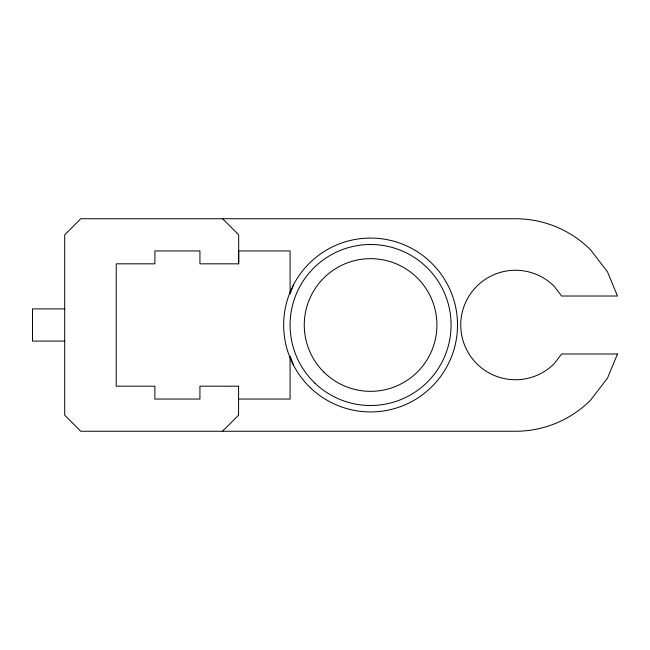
<?xml version="1.0" encoding="UTF-8"?>
<svg xmlns="http://www.w3.org/2000/svg" width="650" height="650" viewBox="0 0 650 650"><rect width="100%" height="100%" fill="white"/><g stroke="black" fill="none" stroke-linecap="round" stroke-linejoin="round"><path stroke-width="0.97" d="M238.574 386.214L199.932 386.173L199.932 399.059L154.879 399.059L154.879 386.173L116.22 386.173L116.22 263.827L154.879 263.827L154.879 250.941L199.932 250.941L199.932 263.827L238.68 263.827L238.656 250.941L290.087 250.941L290.087 293.873L293.605 284.602M222.471 431.259L238.574 415.155L238.574 386.173M64.699 308.904L32.5 308.904L32.5 341.096L64.699 341.096M238.574 399.059L290.087 399.059L290.087 356.127L293.605 365.398M222.576 218.741L238.68 234.845L238.68 263.827M617.5 353.982L607.498 378.129L590.614 400.132A106.259 106.259 0 0 1 515.474 431.259L80.795 431.259L64.699 415.155L64.699 234.845L80.795 218.741L515.474 218.741A106.259 106.259 0 0 1 590.614 249.868L607.498 271.871L617.5 296.018L561.649 296.018L554.182 286.293A54.738 54.738 0 0 0 476.775 286.293A54.738 54.738 0 0 0 476.775 363.707A54.738 54.738 0 0 0 554.182 363.707L561.649 353.982L617.5 353.982M323.684 371.906A66.332 66.332 0 0 0 434.655 342.168A66.332 66.332 0 0 0 353.413 260.934A66.332 66.332 0 0 0 323.684 371.906M310.359 387.701A86.938 86.938 0 0 0 454.992 345.808A86.938 86.938 0 0 0 346.401 241.499A86.938 86.938 0 0 0 310.359 387.701M314.819 383.053A80.494 80.494 0 0 0 448.744 344.264A80.494 80.494 0 0 0 348.189 247.682A80.494 80.494 0 0 0 314.819 383.053"/></g></svg>
